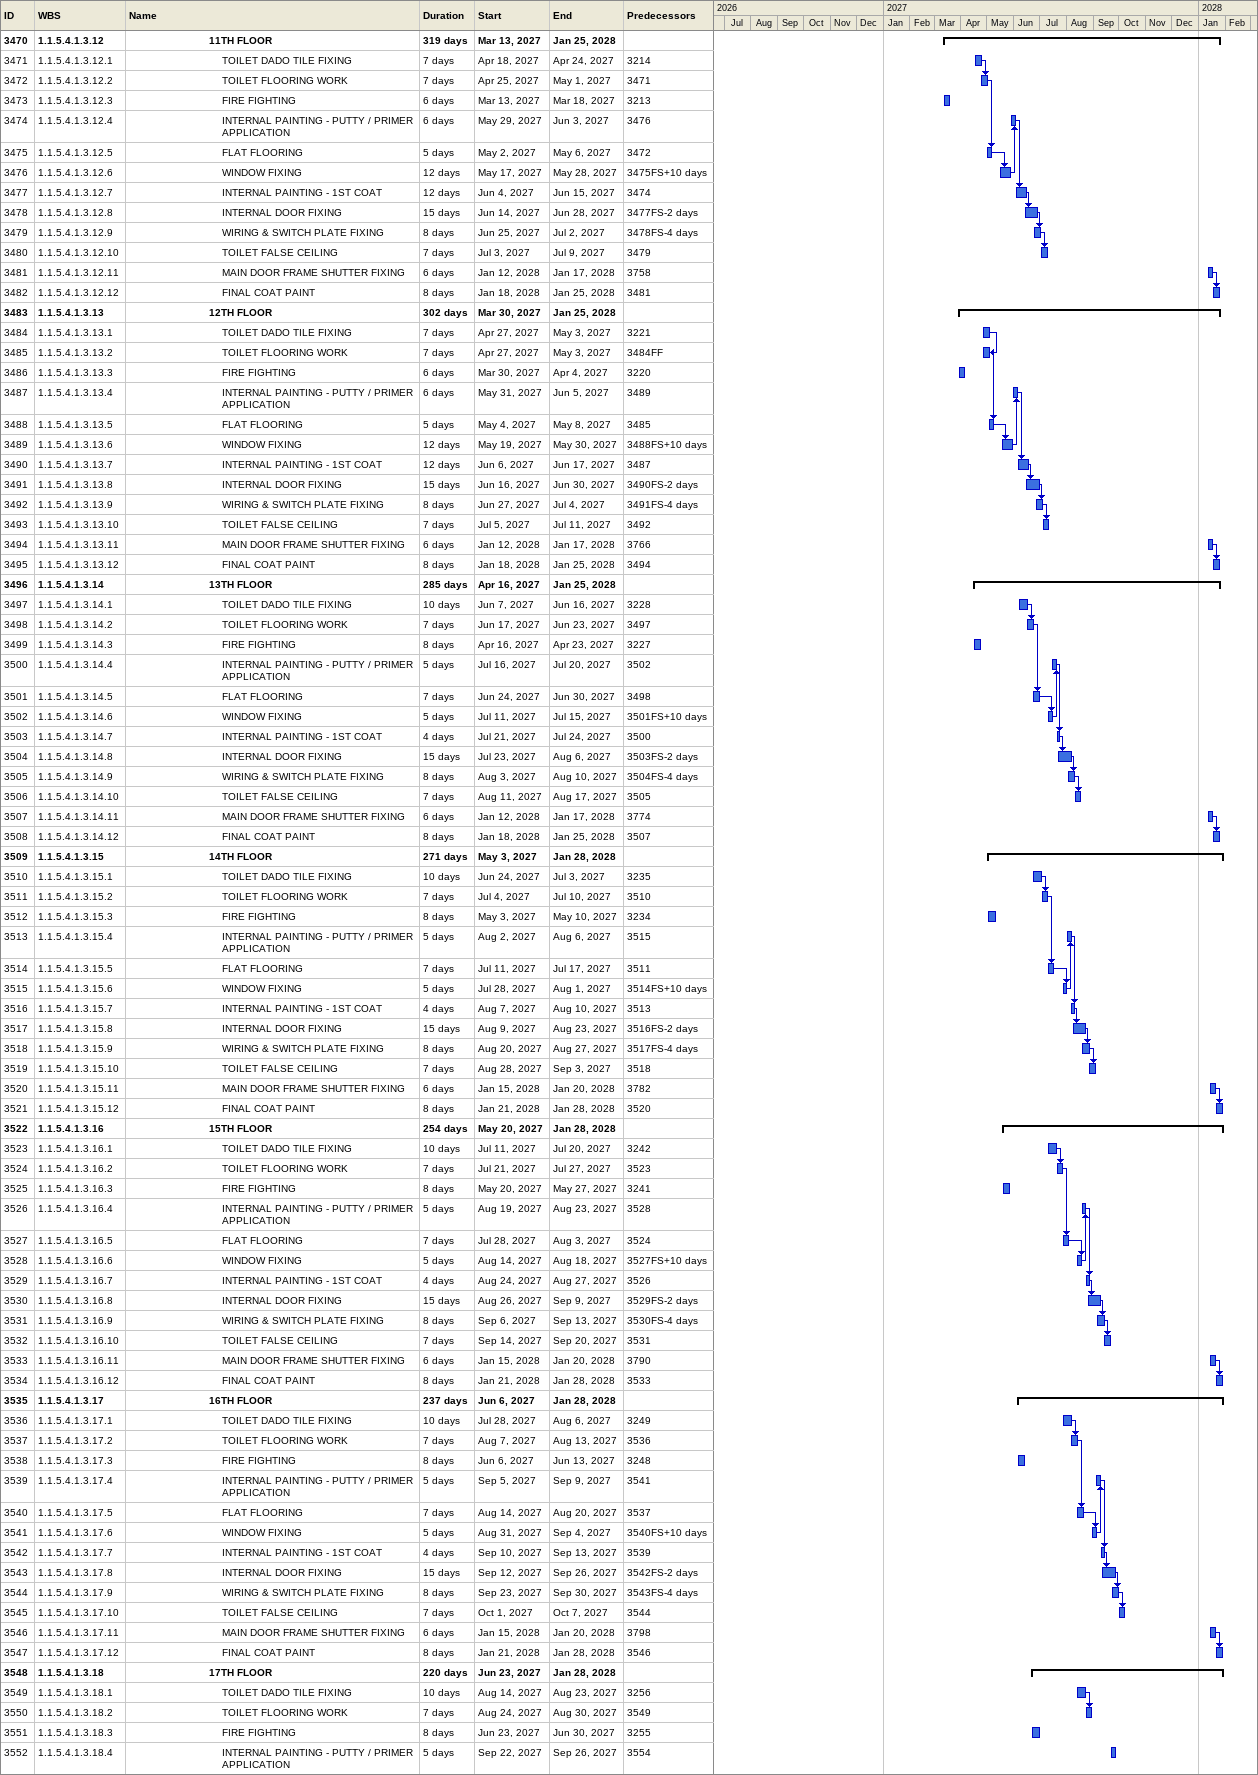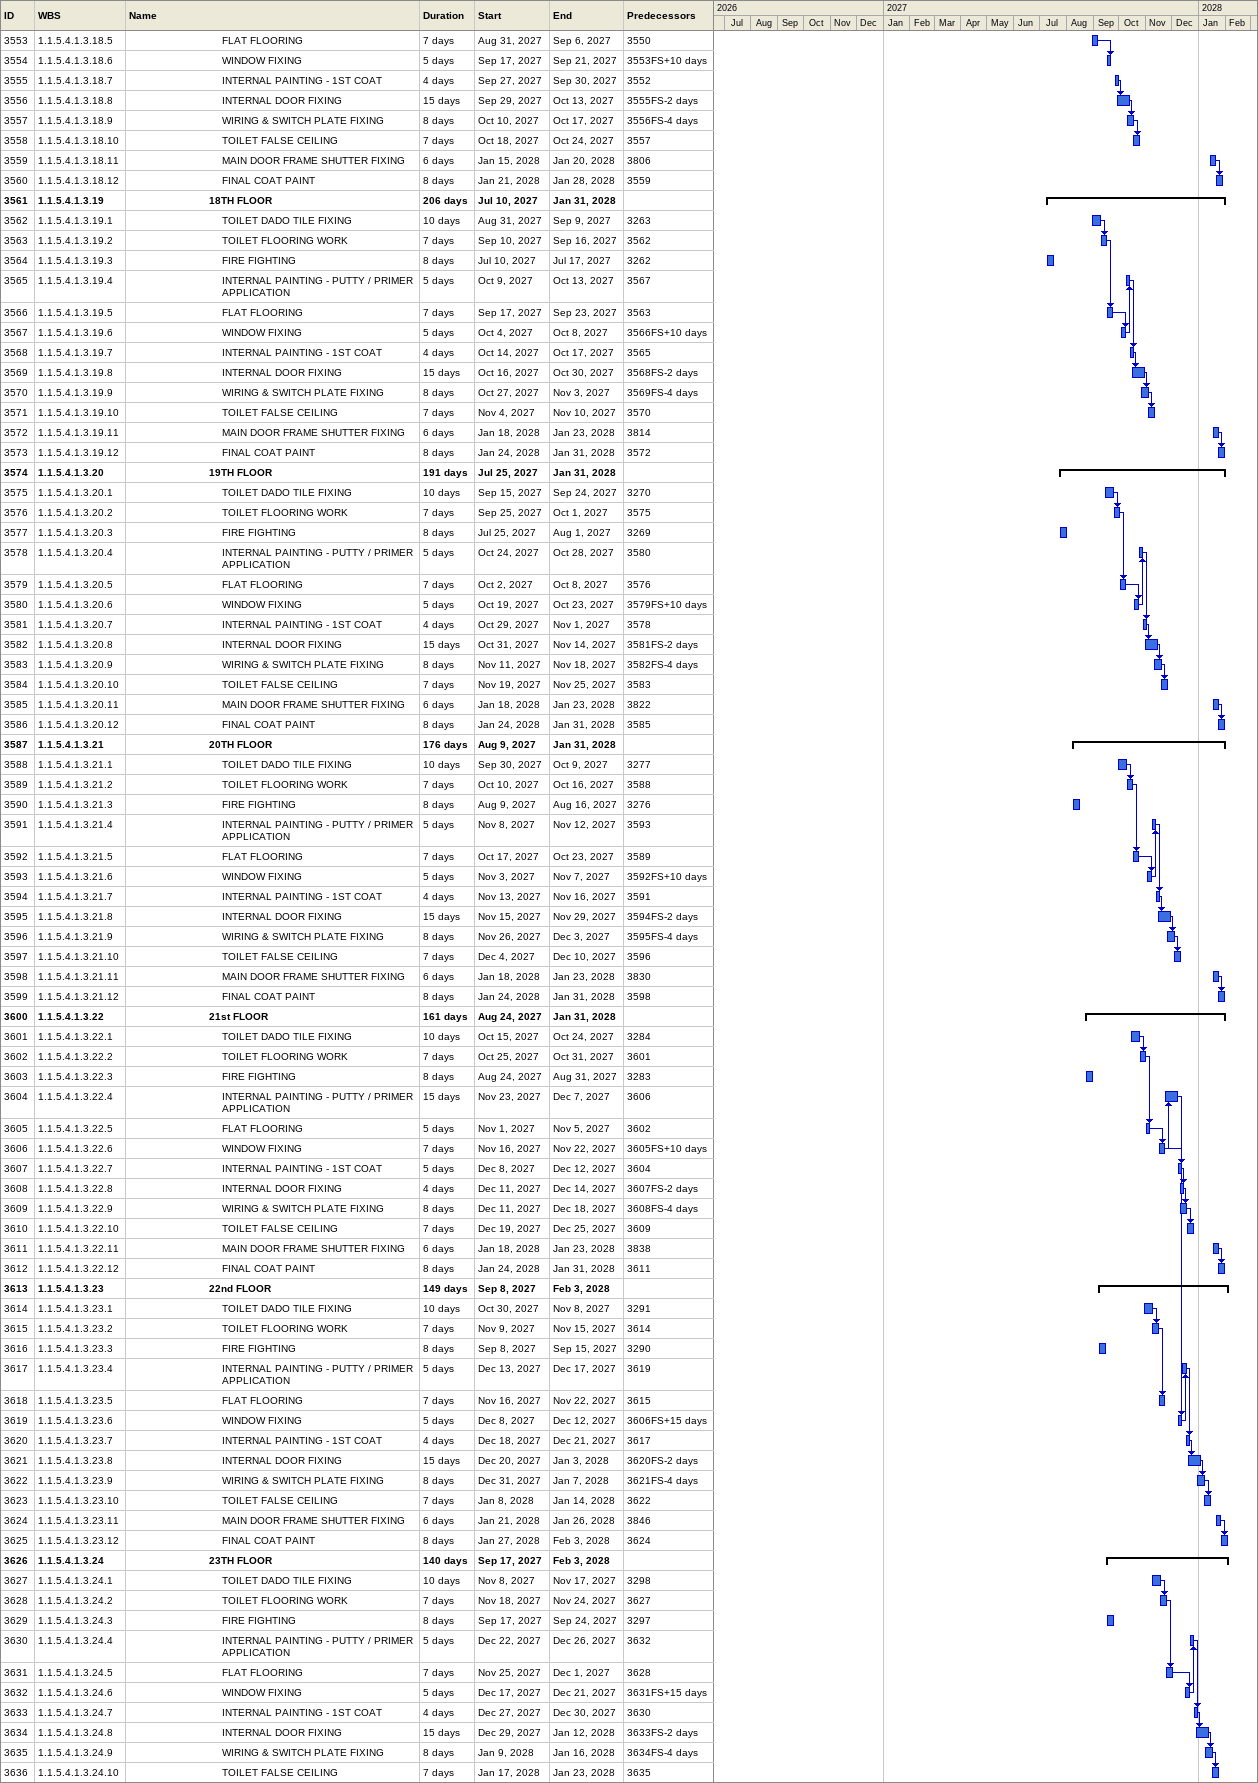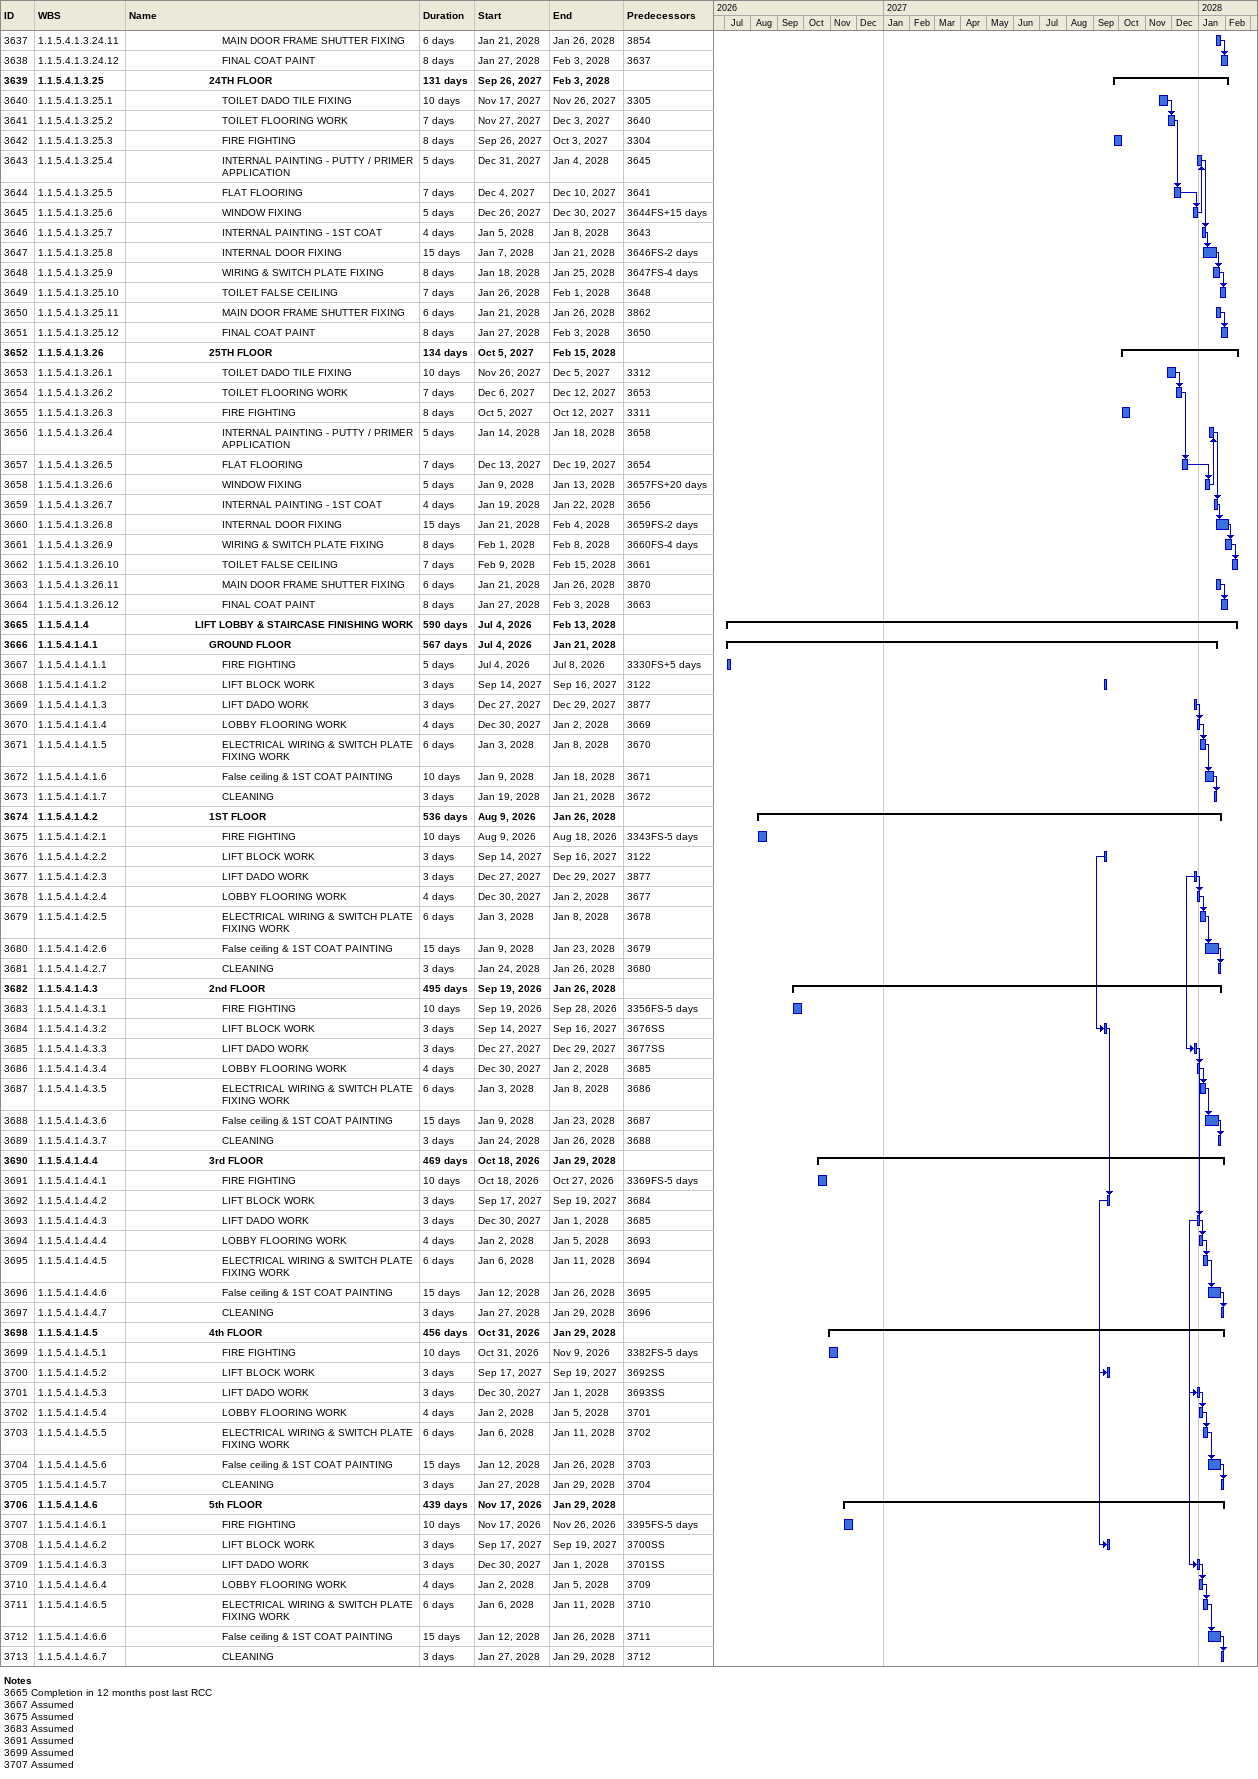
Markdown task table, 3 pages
| ID | WBS | Task | Duration | Start | Finish | Predecessors |
|---|---|---|---|---|---|---|
| 3470 | 1.1.5.4.1.3.12 | **11TH FLOOR** | 319d | 2027-03-13 | 2028-01-25 |  |
| 3471 | 1.1.5.4.1.3.12.1 | TOILET DADO TILE FIXING | 7d | 2027-04-18 | 2027-04-24 | 3214 |
| 3472 | 1.1.5.4.1.3.12.2 | TOILET FLOORING WORK | 7d | 2027-04-25 | 2027-05-01 | 3471 |
| 3473 | 1.1.5.4.1.3.12.3 | FIRE FIGHTING | 6d | 2027-03-13 | 2027-03-18 | 3213 |
| 3474 | 1.1.5.4.1.3.12.4 | INTERNAL PAINTING - PUTTY / PRIMER APPLICATION | 6d | 2027-05-29 | 2027-06-03 | 3476 |
| 3475 | 1.1.5.4.1.3.12.5 | FLAT FLOORING | 5d | 2027-05-02 | 2027-05-06 | 3472 |
| 3476 | 1.1.5.4.1.3.12.6 | WINDOW FIXING | 12d | 2027-05-17 | 2027-05-28 | 3475FS+10d |
| 3477 | 1.1.5.4.1.3.12.7 | INTERNAL PAINTING - 1ST COAT | 12d | 2027-06-04 | 2027-06-15 | 3474 |
| 3478 | 1.1.5.4.1.3.12.8 | INTERNAL DOOR FIXING | 15d | 2027-06-14 | 2027-06-28 | 3477FS-2d |
| 3479 | 1.1.5.4.1.3.12.9 | WIRING & SWITCH PLATE FIXING | 8d | 2027-06-25 | 2027-07-02 | 3478FS-4d |
| 3480 | 1.1.5.4.1.3.12.10 | TOILET FALSE CEILING | 7d | 2027-07-03 | 2027-07-09 | 3479 |
| 3481 | 1.1.5.4.1.3.12.11 | MAIN DOOR FRAME SHUTTER FIXING | 6d | 2028-01-12 | 2028-01-17 | 3758 |
| 3482 | 1.1.5.4.1.3.12.12 | FINAL COAT PAINT | 8d | 2028-01-18 | 2028-01-25 | 3481 |
| 3483 | 1.1.5.4.1.3.13 | **12TH FLOOR** | 302d | 2027-03-30 | 2028-01-25 |  |
| 3484 | 1.1.5.4.1.3.13.1 | TOILET DADO TILE FIXING | 7d | 2027-04-27 | 2027-05-03 | 3221 |
| 3485 | 1.1.5.4.1.3.13.2 | TOILET FLOORING WORK | 7d | 2027-04-27 | 2027-05-03 | 3484FF |
| 3486 | 1.1.5.4.1.3.13.3 | FIRE FIGHTING | 6d | 2027-03-30 | 2027-04-04 | 3220 |
| 3487 | 1.1.5.4.1.3.13.4 | INTERNAL PAINTING - PUTTY / PRIMER APPLICATION | 6d | 2027-05-31 | 2027-06-05 | 3489 |
| 3488 | 1.1.5.4.1.3.13.5 | FLAT FLOORING | 5d | 2027-05-04 | 2027-05-08 | 3485 |
| 3489 | 1.1.5.4.1.3.13.6 | WINDOW FIXING | 12d | 2027-05-19 | 2027-05-30 | 3488FS+10d |
| 3490 | 1.1.5.4.1.3.13.7 | INTERNAL PAINTING - 1ST COAT | 12d | 2027-06-06 | 2027-06-17 | 3487 |
| 3491 | 1.1.5.4.1.3.13.8 | INTERNAL DOOR FIXING | 15d | 2027-06-16 | 2027-06-30 | 3490FS-2d |
| 3492 | 1.1.5.4.1.3.13.9 | WIRING & SWITCH PLATE FIXING | 8d | 2027-06-27 | 2027-07-04 | 3491FS-4d |
| 3493 | 1.1.5.4.1.3.13.10 | TOILET FALSE CEILING | 7d | 2027-07-05 | 2027-07-11 | 3492 |
| 3494 | 1.1.5.4.1.3.13.11 | MAIN DOOR FRAME SHUTTER FIXING | 6d | 2028-01-12 | 2028-01-17 | 3766 |
| 3495 | 1.1.5.4.1.3.13.12 | FINAL COAT PAINT | 8d | 2028-01-18 | 2028-01-25 | 3494 |
| 3496 | 1.1.5.4.1.3.14 | **13TH FLOOR** | 285d | 2027-04-16 | 2028-01-25 |  |
| 3497 | 1.1.5.4.1.3.14.1 | TOILET DADO TILE FIXING | 10d | 2027-06-07 | 2027-06-16 | 3228 |
| 3498 | 1.1.5.4.1.3.14.2 | TOILET FLOORING WORK | 7d | 2027-06-17 | 2027-06-23 | 3497 |
| 3499 | 1.1.5.4.1.3.14.3 | FIRE FIGHTING | 8d | 2027-04-16 | 2027-04-23 | 3227 |
| 3500 | 1.1.5.4.1.3.14.4 | INTERNAL PAINTING - PUTTY / PRIMER APPLICATION | 5d | 2027-07-16 | 2027-07-20 | 3502 |
| 3501 | 1.1.5.4.1.3.14.5 | FLAT FLOORING | 7d | 2027-06-24 | 2027-06-30 | 3498 |
| 3502 | 1.1.5.4.1.3.14.6 | WINDOW FIXING | 5d | 2027-07-11 | 2027-07-15 | 3501FS+10d |
| 3503 | 1.1.5.4.1.3.14.7 | INTERNAL PAINTING - 1ST COAT | 4d | 2027-07-21 | 2027-07-24 | 3500 |
| 3504 | 1.1.5.4.1.3.14.8 | INTERNAL DOOR FIXING | 15d | 2027-07-23 | 2027-08-06 | 3503FS-2d |
| 3505 | 1.1.5.4.1.3.14.9 | WIRING & SWITCH PLATE FIXING | 8d | 2027-08-03 | 2027-08-10 | 3504FS-4d |
| 3506 | 1.1.5.4.1.3.14.10 | TOILET FALSE CEILING | 7d | 2027-08-11 | 2027-08-17 | 3505 |
| 3507 | 1.1.5.4.1.3.14.11 | MAIN DOOR FRAME SHUTTER FIXING | 6d | 2028-01-12 | 2028-01-17 | 3774 |
| 3508 | 1.1.5.4.1.3.14.12 | FINAL COAT PAINT | 8d | 2028-01-18 | 2028-01-25 | 3507 |
| 3509 | 1.1.5.4.1.3.15 | **14TH FLOOR** | 271d | 2027-05-03 | 2028-01-28 |  |
| 3510 | 1.1.5.4.1.3.15.1 | TOILET DADO TILE FIXING | 10d | 2027-06-24 | 2027-07-03 | 3235 |
| 3511 | 1.1.5.4.1.3.15.2 | TOILET FLOORING WORK | 7d | 2027-07-04 | 2027-07-10 | 3510 |
| 3512 | 1.1.5.4.1.3.15.3 | FIRE FIGHTING | 8d | 2027-05-03 | 2027-05-10 | 3234 |
| 3513 | 1.1.5.4.1.3.15.4 | INTERNAL PAINTING - PUTTY / PRIMER APPLICATION | 5d | 2027-08-02 | 2027-08-06 | 3515 |
| 3514 | 1.1.5.4.1.3.15.5 | FLAT FLOORING | 7d | 2027-07-11 | 2027-07-17 | 3511 |
| 3515 | 1.1.5.4.1.3.15.6 | WINDOW FIXING | 5d | 2027-07-28 | 2027-08-01 | 3514FS+10d |
| 3516 | 1.1.5.4.1.3.15.7 | INTERNAL PAINTING - 1ST COAT | 4d | 2027-08-07 | 2027-08-10 | 3513 |
| 3517 | 1.1.5.4.1.3.15.8 | INTERNAL DOOR FIXING | 15d | 2027-08-09 | 2027-08-23 | 3516FS-2d |
| 3518 | 1.1.5.4.1.3.15.9 | WIRING & SWITCH PLATE FIXING | 8d | 2027-08-20 | 2027-08-27 | 3517FS-4d |
| 3519 | 1.1.5.4.1.3.15.10 | TOILET FALSE CEILING | 7d | 2027-08-28 | 2027-09-03 | 3518 |
| 3520 | 1.1.5.4.1.3.15.11 | MAIN DOOR FRAME SHUTTER FIXING | 6d | 2028-01-15 | 2028-01-20 | 3782 |
| 3521 | 1.1.5.4.1.3.15.12 | FINAL COAT PAINT | 8d | 2028-01-21 | 2028-01-28 | 3520 |
| 3522 | 1.1.5.4.1.3.16 | **15TH FLOOR** | 254d | 2027-05-20 | 2028-01-28 |  |
| 3523 | 1.1.5.4.1.3.16.1 | TOILET DADO TILE FIXING | 10d | 2027-07-11 | 2027-07-20 | 3242 |
| 3524 | 1.1.5.4.1.3.16.2 | TOILET FLOORING WORK | 7d | 2027-07-21 | 2027-07-27 | 3523 |
| 3525 | 1.1.5.4.1.3.16.3 | FIRE FIGHTING | 8d | 2027-05-20 | 2027-05-27 | 3241 |
| 3526 | 1.1.5.4.1.3.16.4 | INTERNAL PAINTING - PUTTY / PRIMER APPLICATION | 5d | 2027-08-19 | 2027-08-23 | 3528 |
| 3527 | 1.1.5.4.1.3.16.5 | FLAT FLOORING | 7d | 2027-07-28 | 2027-08-03 | 3524 |
| 3528 | 1.1.5.4.1.3.16.6 | WINDOW FIXING | 5d | 2027-08-14 | 2027-08-18 | 3527FS+10d |
| 3529 | 1.1.5.4.1.3.16.7 | INTERNAL PAINTING - 1ST COAT | 4d | 2027-08-24 | 2027-08-27 | 3526 |
| 3530 | 1.1.5.4.1.3.16.8 | INTERNAL DOOR FIXING | 15d | 2027-08-26 | 2027-09-09 | 3529FS-2d |
| 3531 | 1.1.5.4.1.3.16.9 | WIRING & SWITCH PLATE FIXING | 8d | 2027-09-06 | 2027-09-13 | 3530FS-4d |
| 3532 | 1.1.5.4.1.3.16.10 | TOILET FALSE CEILING | 7d | 2027-09-14 | 2027-09-20 | 3531 |
| 3533 | 1.1.5.4.1.3.16.11 | MAIN DOOR FRAME SHUTTER FIXING | 6d | 2028-01-15 | 2028-01-20 | 3790 |
| 3534 | 1.1.5.4.1.3.16.12 | FINAL COAT PAINT | 8d | 2028-01-21 | 2028-01-28 | 3533 |
| 3535 | 1.1.5.4.1.3.17 | **16TH FLOOR** | 237d | 2027-06-06 | 2028-01-28 |  |
| 3536 | 1.1.5.4.1.3.17.1 | TOILET DADO TILE FIXING | 10d | 2027-07-28 | 2027-08-06 | 3249 |
| 3537 | 1.1.5.4.1.3.17.2 | TOILET FLOORING WORK | 7d | 2027-08-07 | 2027-08-13 | 3536 |
| 3538 | 1.1.5.4.1.3.17.3 | FIRE FIGHTING | 8d | 2027-06-06 | 2027-06-13 | 3248 |
| 3539 | 1.1.5.4.1.3.17.4 | INTERNAL PAINTING - PUTTY / PRIMER APPLICATION | 5d | 2027-09-05 | 2027-09-09 | 3541 |
| 3540 | 1.1.5.4.1.3.17.5 | FLAT FLOORING | 7d | 2027-08-14 | 2027-08-20 | 3537 |
| 3541 | 1.1.5.4.1.3.17.6 | WINDOW FIXING | 5d | 2027-08-31 | 2027-09-04 | 3540FS+10d |
| 3542 | 1.1.5.4.1.3.17.7 | INTERNAL PAINTING - 1ST COAT | 4d | 2027-09-10 | 2027-09-13 | 3539 |
| 3543 | 1.1.5.4.1.3.17.8 | INTERNAL DOOR FIXING | 15d | 2027-09-12 | 2027-09-26 | 3542FS-2d |
| 3544 | 1.1.5.4.1.3.17.9 | WIRING & SWITCH PLATE FIXING | 8d | 2027-09-23 | 2027-09-30 | 3543FS-4d |
| 3545 | 1.1.5.4.1.3.17.10 | TOILET FALSE CEILING | 7d | 2027-10-01 | 2027-10-07 | 3544 |
| 3546 | 1.1.5.4.1.3.17.11 | MAIN DOOR FRAME SHUTTER FIXING | 6d | 2028-01-15 | 2028-01-20 | 3798 |
| 3547 | 1.1.5.4.1.3.17.12 | FINAL COAT PAINT | 8d | 2028-01-21 | 2028-01-28 | 3546 |
| 3548 | 1.1.5.4.1.3.18 | **17TH FLOOR** | 220d | 2027-06-23 | 2028-01-28 |  |
| 3549 | 1.1.5.4.1.3.18.1 | TOILET DADO TILE FIXING | 10d | 2027-08-14 | 2027-08-23 | 3256 |
| 3550 | 1.1.5.4.1.3.18.2 | TOILET FLOORING WORK | 7d | 2027-08-24 | 2027-08-30 | 3549 |
| 3551 | 1.1.5.4.1.3.18.3 | FIRE FIGHTING | 8d | 2027-06-23 | 2027-06-30 | 3255 |
| 3552 | 1.1.5.4.1.3.18.4 | INTERNAL PAINTING - PUTTY / PRIMER APPLICATION | 5d | 2027-09-22 | 2027-09-26 | 3554 |
| 3553 | 1.1.5.4.1.3.18.5 | FLAT FLOORING | 7d | 2027-08-31 | 2027-09-06 | 3550 |
| 3554 | 1.1.5.4.1.3.18.6 | WINDOW FIXING | 5d | 2027-09-17 | 2027-09-21 | 3553FS+10d |
| 3555 | 1.1.5.4.1.3.18.7 | INTERNAL PAINTING - 1ST COAT | 4d | 2027-09-27 | 2027-09-30 | 3552 |
| 3556 | 1.1.5.4.1.3.18.8 | INTERNAL DOOR FIXING | 15d | 2027-09-29 | 2027-10-13 | 3555FS-2d |
| 3557 | 1.1.5.4.1.3.18.9 | WIRING & SWITCH PLATE FIXING | 8d | 2027-10-10 | 2027-10-17 | 3556FS-4d |
| 3558 | 1.1.5.4.1.3.18.10 | TOILET FALSE CEILING | 7d | 2027-10-18 | 2027-10-24 | 3557 |
| 3559 | 1.1.5.4.1.3.18.11 | MAIN DOOR FRAME SHUTTER FIXING | 6d | 2028-01-15 | 2028-01-20 | 3806 |
| 3560 | 1.1.5.4.1.3.18.12 | FINAL COAT PAINT | 8d | 2028-01-21 | 2028-01-28 | 3559 |
| 3561 | 1.1.5.4.1.3.19 | **18TH FLOOR** | 206d | 2027-07-10 | 2028-01-31 |  |
| 3562 | 1.1.5.4.1.3.19.1 | TOILET DADO TILE FIXING | 10d | 2027-08-31 | 2027-09-09 | 3263 |
| 3563 | 1.1.5.4.1.3.19.2 | TOILET FLOORING WORK | 7d | 2027-09-10 | 2027-09-16 | 3562 |
| 3564 | 1.1.5.4.1.3.19.3 | FIRE FIGHTING | 8d | 2027-07-10 | 2027-07-17 | 3262 |
| 3565 | 1.1.5.4.1.3.19.4 | INTERNAL PAINTING - PUTTY / PRIMER APPLICATION | 5d | 2027-10-09 | 2027-10-13 | 3567 |
| 3566 | 1.1.5.4.1.3.19.5 | FLAT FLOORING | 7d | 2027-09-17 | 2027-09-23 | 3563 |
| 3567 | 1.1.5.4.1.3.19.6 | WINDOW FIXING | 5d | 2027-10-04 | 2027-10-08 | 3566FS+10d |
| 3568 | 1.1.5.4.1.3.19.7 | INTERNAL PAINTING - 1ST COAT | 4d | 2027-10-14 | 2027-10-17 | 3565 |
| 3569 | 1.1.5.4.1.3.19.8 | INTERNAL DOOR FIXING | 15d | 2027-10-16 | 2027-10-30 | 3568FS-2d |
| 3570 | 1.1.5.4.1.3.19.9 | WIRING & SWITCH PLATE FIXING | 8d | 2027-10-27 | 2027-11-03 | 3569FS-4d |
| 3571 | 1.1.5.4.1.3.19.10 | TOILET FALSE CEILING | 7d | 2027-11-04 | 2027-11-10 | 3570 |
| 3572 | 1.1.5.4.1.3.19.11 | MAIN DOOR FRAME SHUTTER FIXING | 6d | 2028-01-18 | 2028-01-23 | 3814 |
| 3573 | 1.1.5.4.1.3.19.12 | FINAL COAT PAINT | 8d | 2028-01-24 | 2028-01-31 | 3572 |
| 3574 | 1.1.5.4.1.3.20 | **19TH FLOOR** | 191d | 2027-07-25 | 2028-01-31 |  |
| 3575 | 1.1.5.4.1.3.20.1 | TOILET DADO TILE FIXING | 10d | 2027-09-15 | 2027-09-24 | 3270 |
| 3576 | 1.1.5.4.1.3.20.2 | TOILET FLOORING WORK | 7d | 2027-09-25 | 2027-10-01 | 3575 |
| 3577 | 1.1.5.4.1.3.20.3 | FIRE FIGHTING | 8d | 2027-07-25 | 2027-08-01 | 3269 |
| 3578 | 1.1.5.4.1.3.20.4 | INTERNAL PAINTING - PUTTY / PRIMER APPLICATION | 5d | 2027-10-24 | 2027-10-28 | 3580 |
| 3579 | 1.1.5.4.1.3.20.5 | FLAT FLOORING | 7d | 2027-10-02 | 2027-10-08 | 3576 |
| 3580 | 1.1.5.4.1.3.20.6 | WINDOW FIXING | 5d | 2027-10-19 | 2027-10-23 | 3579FS+10d |
| 3581 | 1.1.5.4.1.3.20.7 | INTERNAL PAINTING - 1ST COAT | 4d | 2027-10-29 | 2027-11-01 | 3578 |
| 3582 | 1.1.5.4.1.3.20.8 | INTERNAL DOOR FIXING | 15d | 2027-10-31 | 2027-11-14 | 3581FS-2d |
| 3583 | 1.1.5.4.1.3.20.9 | WIRING & SWITCH PLATE FIXING | 8d | 2027-11-11 | 2027-11-18 | 3582FS-4d |
| 3584 | 1.1.5.4.1.3.20.10 | TOILET FALSE CEILING | 7d | 2027-11-19 | 2027-11-25 | 3583 |
| 3585 | 1.1.5.4.1.3.20.11 | MAIN DOOR FRAME SHUTTER FIXING | 6d | 2028-01-18 | 2028-01-23 | 3822 |
| 3586 | 1.1.5.4.1.3.20.12 | FINAL COAT PAINT | 8d | 2028-01-24 | 2028-01-31 | 3585 |
| 3587 | 1.1.5.4.1.3.21 | **20TH FLOOR** | 176d | 2027-08-09 | 2028-01-31 |  |
| 3588 | 1.1.5.4.1.3.21.1 | TOILET DADO TILE FIXING | 10d | 2027-09-30 | 2027-10-09 | 3277 |
| 3589 | 1.1.5.4.1.3.21.2 | TOILET FLOORING WORK | 7d | 2027-10-10 | 2027-10-16 | 3588 |
| 3590 | 1.1.5.4.1.3.21.3 | FIRE FIGHTING | 8d | 2027-08-09 | 2027-08-16 | 3276 |
| 3591 | 1.1.5.4.1.3.21.4 | INTERNAL PAINTING - PUTTY / PRIMER APPLICATION | 5d | 2027-11-08 | 2027-11-12 | 3593 |
| 3592 | 1.1.5.4.1.3.21.5 | FLAT FLOORING | 7d | 2027-10-17 | 2027-10-23 | 3589 |
| 3593 | 1.1.5.4.1.3.21.6 | WINDOW FIXING | 5d | 2027-11-03 | 2027-11-07 | 3592FS+10d |
| 3594 | 1.1.5.4.1.3.21.7 | INTERNAL PAINTING - 1ST COAT | 4d | 2027-11-13 | 2027-11-16 | 3591 |
| 3595 | 1.1.5.4.1.3.21.8 | INTERNAL DOOR FIXING | 15d | 2027-11-15 | 2027-11-29 | 3594FS-2d |
| 3596 | 1.1.5.4.1.3.21.9 | WIRING & SWITCH PLATE FIXING | 8d | 2027-11-26 | 2027-12-03 | 3595FS-4d |
| 3597 | 1.1.5.4.1.3.21.10 | TOILET FALSE CEILING | 7d | 2027-12-04 | 2027-12-10 | 3596 |
| 3598 | 1.1.5.4.1.3.21.11 | MAIN DOOR FRAME SHUTTER FIXING | 6d | 2028-01-18 | 2028-01-23 | 3830 |
| 3599 | 1.1.5.4.1.3.21.12 | FINAL COAT PAINT | 8d | 2028-01-24 | 2028-01-31 | 3598 |
| 3600 | 1.1.5.4.1.3.22 | **21st FLOOR** | 161d | 2027-08-24 | 2028-01-31 |  |
| 3601 | 1.1.5.4.1.3.22.1 | TOILET DADO TILE FIXING | 10d | 2027-10-15 | 2027-10-24 | 3284 |
| 3602 | 1.1.5.4.1.3.22.2 | TOILET FLOORING WORK | 7d | 2027-10-25 | 2027-10-31 | 3601 |
| 3603 | 1.1.5.4.1.3.22.3 | FIRE FIGHTING | 8d | 2027-08-24 | 2027-08-31 | 3283 |
| 3604 | 1.1.5.4.1.3.22.4 | INTERNAL PAINTING - PUTTY / PRIMER APPLICATION | 15d | 2027-11-23 | 2027-12-07 | 3606 |
| 3605 | 1.1.5.4.1.3.22.5 | FLAT FLOORING | 5d | 2027-11-01 | 2027-11-05 | 3602 |
| 3606 | 1.1.5.4.1.3.22.6 | WINDOW FIXING | 7d | 2027-11-16 | 2027-11-22 | 3605FS+10d |
| 3607 | 1.1.5.4.1.3.22.7 | INTERNAL PAINTING - 1ST COAT | 5d | 2027-12-08 | 2027-12-12 | 3604 |
| 3608 | 1.1.5.4.1.3.22.8 | INTERNAL DOOR FIXING | 4d | 2027-12-11 | 2027-12-14 | 3607FS-2d |
| 3609 | 1.1.5.4.1.3.22.9 | WIRING & SWITCH PLATE FIXING | 8d | 2027-12-11 | 2027-12-18 | 3608FS-4d |
| 3610 | 1.1.5.4.1.3.22.10 | TOILET FALSE CEILING | 7d | 2027-12-19 | 2027-12-25 | 3609 |
| 3611 | 1.1.5.4.1.3.22.11 | MAIN DOOR FRAME SHUTTER FIXING | 6d | 2028-01-18 | 2028-01-23 | 3838 |
| 3612 | 1.1.5.4.1.3.22.12 | FINAL COAT PAINT | 8d | 2028-01-24 | 2028-01-31 | 3611 |
| 3613 | 1.1.5.4.1.3.23 | **22nd FLOOR** | 149d | 2027-09-08 | 2028-02-03 |  |
| 3614 | 1.1.5.4.1.3.23.1 | TOILET DADO TILE FIXING | 10d | 2027-10-30 | 2027-11-08 | 3291 |
| 3615 | 1.1.5.4.1.3.23.2 | TOILET FLOORING WORK | 7d | 2027-11-09 | 2027-11-15 | 3614 |
| 3616 | 1.1.5.4.1.3.23.3 | FIRE FIGHTING | 8d | 2027-09-08 | 2027-09-15 | 3290 |
| 3617 | 1.1.5.4.1.3.23.4 | INTERNAL PAINTING - PUTTY / PRIMER APPLICATION | 5d | 2027-12-13 | 2027-12-17 | 3619 |
| 3618 | 1.1.5.4.1.3.23.5 | FLAT FLOORING | 7d | 2027-11-16 | 2027-11-22 | 3615 |
| 3619 | 1.1.5.4.1.3.23.6 | WINDOW FIXING | 5d | 2027-12-08 | 2027-12-12 | 3606FS+15d |
| 3620 | 1.1.5.4.1.3.23.7 | INTERNAL PAINTING - 1ST COAT | 4d | 2027-12-18 | 2027-12-21 | 3617 |
| 3621 | 1.1.5.4.1.3.23.8 | INTERNAL DOOR FIXING | 15d | 2027-12-20 | 2028-01-03 | 3620FS-2d |
| 3622 | 1.1.5.4.1.3.23.9 | WIRING & SWITCH PLATE FIXING | 8d | 2027-12-31 | 2028-01-07 | 3621FS-4d |
| 3623 | 1.1.5.4.1.3.23.10 | TOILET FALSE CEILING | 7d | 2028-01-08 | 2028-01-14 | 3622 |
| 3624 | 1.1.5.4.1.3.23.11 | MAIN DOOR FRAME SHUTTER FIXING | 6d | 2028-01-21 | 2028-01-26 | 3846 |
| 3625 | 1.1.5.4.1.3.23.12 | FINAL COAT PAINT | 8d | 2028-01-27 | 2028-02-03 | 3624 |
| 3626 | 1.1.5.4.1.3.24 | **23TH FLOOR** | 140d | 2027-09-17 | 2028-02-03 |  |
| 3627 | 1.1.5.4.1.3.24.1 | TOILET DADO TILE FIXING | 10d | 2027-11-08 | 2027-11-17 | 3298 |
| 3628 | 1.1.5.4.1.3.24.2 | TOILET FLOORING WORK | 7d | 2027-11-18 | 2027-11-24 | 3627 |
| 3629 | 1.1.5.4.1.3.24.3 | FIRE FIGHTING | 8d | 2027-09-17 | 2027-09-24 | 3297 |
| 3630 | 1.1.5.4.1.3.24.4 | INTERNAL PAINTING - PUTTY / PRIMER APPLICATION | 5d | 2027-12-22 | 2027-12-26 | 3632 |
| 3631 | 1.1.5.4.1.3.24.5 | FLAT FLOORING | 7d | 2027-11-25 | 2027-12-01 | 3628 |
| 3632 | 1.1.5.4.1.3.24.6 | WINDOW FIXING | 5d | 2027-12-17 | 2027-12-21 | 3631FS+15d |
| 3633 | 1.1.5.4.1.3.24.7 | INTERNAL PAINTING - 1ST COAT | 4d | 2027-12-27 | 2027-12-30 | 3630 |
| 3634 | 1.1.5.4.1.3.24.8 | INTERNAL DOOR FIXING | 15d | 2027-12-29 | 2028-01-12 | 3633FS-2d |
| 3635 | 1.1.5.4.1.3.24.9 | WIRING & SWITCH PLATE FIXING | 8d | 2028-01-09 | 2028-01-16 | 3634FS-4d |
| 3636 | 1.1.5.4.1.3.24.10 | TOILET FALSE CEILING | 7d | 2028-01-17 | 2028-01-23 | 3635 |
| 3637 | 1.1.5.4.1.3.24.11 | MAIN DOOR FRAME SHUTTER FIXING | 6d | 2028-01-21 | 2028-01-26 | 3854 |
| 3638 | 1.1.5.4.1.3.24.12 | FINAL COAT PAINT | 8d | 2028-01-27 | 2028-02-03 | 3637 |
| 3639 | 1.1.5.4.1.3.25 | **24TH FLOOR** | 131d | 2027-09-26 | 2028-02-03 |  |
| 3640 | 1.1.5.4.1.3.25.1 | TOILET DADO TILE FIXING | 10d | 2027-11-17 | 2027-11-26 | 3305 |
| 3641 | 1.1.5.4.1.3.25.2 | TOILET FLOORING WORK | 7d | 2027-11-27 | 2027-12-03 | 3640 |
| 3642 | 1.1.5.4.1.3.25.3 | FIRE FIGHTING | 8d | 2027-09-26 | 2027-10-03 | 3304 |
| 3643 | 1.1.5.4.1.3.25.4 | INTERNAL PAINTING - PUTTY / PRIMER APPLICATION | 5d | 2027-12-31 | 2028-01-04 | 3645 |
| 3644 | 1.1.5.4.1.3.25.5 | FLAT FLOORING | 7d | 2027-12-04 | 2027-12-10 | 3641 |
| 3645 | 1.1.5.4.1.3.25.6 | WINDOW FIXING | 5d | 2027-12-26 | 2027-12-30 | 3644FS+15d |
| 3646 | 1.1.5.4.1.3.25.7 | INTERNAL PAINTING - 1ST COAT | 4d | 2028-01-05 | 2028-01-08 | 3643 |
| 3647 | 1.1.5.4.1.3.25.8 | INTERNAL DOOR FIXING | 15d | 2028-01-07 | 2028-01-21 | 3646FS-2d |
| 3648 | 1.1.5.4.1.3.25.9 | WIRING & SWITCH PLATE FIXING | 8d | 2028-01-18 | 2028-01-25 | 3647FS-4d |
| 3649 | 1.1.5.4.1.3.25.10 | TOILET FALSE CEILING | 7d | 2028-01-26 | 2028-02-01 | 3648 |
| 3650 | 1.1.5.4.1.3.25.11 | MAIN DOOR FRAME SHUTTER FIXING | 6d | 2028-01-21 | 2028-01-26 | 3862 |
| 3651 | 1.1.5.4.1.3.25.12 | FINAL COAT PAINT | 8d | 2028-01-27 | 2028-02-03 | 3650 |
| 3652 | 1.1.5.4.1.3.26 | **25TH FLOOR** | 134d | 2027-10-05 | 2028-02-15 |  |
| 3653 | 1.1.5.4.1.3.26.1 | TOILET DADO TILE FIXING | 10d | 2027-11-26 | 2027-12-05 | 3312 |
| 3654 | 1.1.5.4.1.3.26.2 | TOILET FLOORING WORK | 7d | 2027-12-06 | 2027-12-12 | 3653 |
| 3655 | 1.1.5.4.1.3.26.3 | FIRE FIGHTING | 8d | 2027-10-05 | 2027-10-12 | 3311 |
| 3656 | 1.1.5.4.1.3.26.4 | INTERNAL PAINTING - PUTTY / PRIMER APPLICATION | 5d | 2028-01-14 | 2028-01-18 | 3658 |
| 3657 | 1.1.5.4.1.3.26.5 | FLAT FLOORING | 7d | 2027-12-13 | 2027-12-19 | 3654 |
| 3658 | 1.1.5.4.1.3.26.6 | WINDOW FIXING | 5d | 2028-01-09 | 2028-01-13 | 3657FS+20d |
| 3659 | 1.1.5.4.1.3.26.7 | INTERNAL PAINTING - 1ST COAT | 4d | 2028-01-19 | 2028-01-22 | 3656 |
| 3660 | 1.1.5.4.1.3.26.8 | INTERNAL DOOR FIXING | 15d | 2028-01-21 | 2028-02-04 | 3659FS-2d |
| 3661 | 1.1.5.4.1.3.26.9 | WIRING & SWITCH PLATE FIXING | 8d | 2028-02-01 | 2028-02-08 | 3660FS-4d |
| 3662 | 1.1.5.4.1.3.26.10 | TOILET FALSE CEILING | 7d | 2028-02-09 | 2028-02-15 | 3661 |
| 3663 | 1.1.5.4.1.3.26.11 | MAIN DOOR FRAME SHUTTER FIXING | 6d | 2028-01-21 | 2028-01-26 | 3870 |
| 3664 | 1.1.5.4.1.3.26.12 | FINAL COAT PAINT | 8d | 2028-01-27 | 2028-02-03 | 3663 |
| 3665 | 1.1.5.4.1.4 | **LIFT LOBBY & STAIRCASE FINISHING WORK** | 590d | 2026-07-04 | 2028-02-13 |  |
| 3666 | 1.1.5.4.1.4.1 | **GROUND FLOOR** | 567d | 2026-07-04 | 2028-01-21 |  |
| 3667 | 1.1.5.4.1.4.1.1 | FIRE FIGHTING | 5d | 2026-07-04 | 2026-07-08 | 3330FS+5d |
| 3668 | 1.1.5.4.1.4.1.2 | LIFT BLOCK WORK | 3d | 2027-09-14 | 2027-09-16 | 3122 |
| 3669 | 1.1.5.4.1.4.1.3 | LIFT DADO WORK | 3d | 2027-12-27 | 2027-12-29 | 3877 |
| 3670 | 1.1.5.4.1.4.1.4 | LOBBY FLOORING WORK | 4d | 2027-12-30 | 2028-01-02 | 3669 |
| 3671 | 1.1.5.4.1.4.1.5 | ELECTRICAL WIRING & SWITCH PLATE FIXING WORK | 6d | 2028-01-03 | 2028-01-08 | 3670 |
| 3672 | 1.1.5.4.1.4.1.6 | False ceiling & 1ST COAT PAINTING | 10d | 2028-01-09 | 2028-01-18 | 3671 |
| 3673 | 1.1.5.4.1.4.1.7 | CLEANING | 3d | 2028-01-19 | 2028-01-21 | 3672 |
| 3674 | 1.1.5.4.1.4.2 | **1ST FLOOR** | 536d | 2026-08-09 | 2028-01-26 |  |
| 3675 | 1.1.5.4.1.4.2.1 | FIRE FIGHTING | 10d | 2026-08-09 | 2026-08-18 | 3343FS-5d |
| 3676 | 1.1.5.4.1.4.2.2 | LIFT BLOCK WORK | 3d | 2027-09-14 | 2027-09-16 | 3122 |
| 3677 | 1.1.5.4.1.4.2.3 | LIFT DADO WORK | 3d | 2027-12-27 | 2027-12-29 | 3877 |
| 3678 | 1.1.5.4.1.4.2.4 | LOBBY FLOORING WORK | 4d | 2027-12-30 | 2028-01-02 | 3677 |
| 3679 | 1.1.5.4.1.4.2.5 | ELECTRICAL WIRING & SWITCH PLATE FIXING WORK | 6d | 2028-01-03 | 2028-01-08 | 3678 |
| 3680 | 1.1.5.4.1.4.2.6 | False ceiling & 1ST COAT PAINTING | 15d | 2028-01-09 | 2028-01-23 | 3679 |
| 3681 | 1.1.5.4.1.4.2.7 | CLEANING | 3d | 2028-01-24 | 2028-01-26 | 3680 |
| 3682 | 1.1.5.4.1.4.3 | **2nd FLOOR** | 495d | 2026-09-19 | 2028-01-26 |  |
| 3683 | 1.1.5.4.1.4.3.1 | FIRE FIGHTING | 10d | 2026-09-19 | 2026-09-28 | 3356FS-5d |
| 3684 | 1.1.5.4.1.4.3.2 | LIFT BLOCK WORK | 3d | 2027-09-14 | 2027-09-16 | 3676SS |
| 3685 | 1.1.5.4.1.4.3.3 | LIFT DADO WORK | 3d | 2027-12-27 | 2027-12-29 | 3677SS |
| 3686 | 1.1.5.4.1.4.3.4 | LOBBY FLOORING WORK | 4d | 2027-12-30 | 2028-01-02 | 3685 |
| 3687 | 1.1.5.4.1.4.3.5 | ELECTRICAL WIRING & SWITCH PLATE FIXING WORK | 6d | 2028-01-03 | 2028-01-08 | 3686 |
| 3688 | 1.1.5.4.1.4.3.6 | False ceiling & 1ST COAT PAINTING | 15d | 2028-01-09 | 2028-01-23 | 3687 |
| 3689 | 1.1.5.4.1.4.3.7 | CLEANING | 3d | 2028-01-24 | 2028-01-26 | 3688 |
| 3690 | 1.1.5.4.1.4.4 | **3rd FLOOR** | 469d | 2026-10-18 | 2028-01-29 |  |
| 3691 | 1.1.5.4.1.4.4.1 | FIRE FIGHTING | 10d | 2026-10-18 | 2026-10-27 | 3369FS-5d |
| 3692 | 1.1.5.4.1.4.4.2 | LIFT BLOCK WORK | 3d | 2027-09-17 | 2027-09-19 | 3684 |
| 3693 | 1.1.5.4.1.4.4.3 | LIFT DADO WORK | 3d | 2027-12-30 | 2028-01-01 | 3685 |
| 3694 | 1.1.5.4.1.4.4.4 | LOBBY FLOORING WORK | 4d | 2028-01-02 | 2028-01-05 | 3693 |
| 3695 | 1.1.5.4.1.4.4.5 | ELECTRICAL WIRING & SWITCH PLATE FIXING WORK | 6d | 2028-01-06 | 2028-01-11 | 3694 |
| 3696 | 1.1.5.4.1.4.4.6 | False ceiling & 1ST COAT PAINTING | 15d | 2028-01-12 | 2028-01-26 | 3695 |
| 3697 | 1.1.5.4.1.4.4.7 | CLEANING | 3d | 2028-01-27 | 2028-01-29 | 3696 |
| 3698 | 1.1.5.4.1.4.5 | **4th FLOOR** | 456d | 2026-10-31 | 2028-01-29 |  |
| 3699 | 1.1.5.4.1.4.5.1 | FIRE FIGHTING | 10d | 2026-10-31 | 2026-11-09 | 3382FS-5d |
| 3700 | 1.1.5.4.1.4.5.2 | LIFT BLOCK WORK | 3d | 2027-09-17 | 2027-09-19 | 3692SS |
| 3701 | 1.1.5.4.1.4.5.3 | LIFT DADO WORK | 3d | 2027-12-30 | 2028-01-01 | 3693SS |
| 3702 | 1.1.5.4.1.4.5.4 | LOBBY FLOORING WORK | 4d | 2028-01-02 | 2028-01-05 | 3701 |
| 3703 | 1.1.5.4.1.4.5.5 | ELECTRICAL WIRING & SWITCH PLATE FIXING WORK | 6d | 2028-01-06 | 2028-01-11 | 3702 |
| 3704 | 1.1.5.4.1.4.5.6 | False ceiling & 1ST COAT PAINTING | 15d | 2028-01-12 | 2028-01-26 | 3703 |
| 3705 | 1.1.5.4.1.4.5.7 | CLEANING | 3d | 2028-01-27 | 2028-01-29 | 3704 |
| 3706 | 1.1.5.4.1.4.6 | **5th FLOOR** | 439d | 2026-11-17 | 2028-01-29 |  |
| 3707 | 1.1.5.4.1.4.6.1 | FIRE FIGHTING | 10d | 2026-11-17 | 2026-11-26 | 3395FS-5d |
| 3708 | 1.1.5.4.1.4.6.2 | LIFT BLOCK WORK | 3d | 2027-09-17 | 2027-09-19 | 3700SS |
| 3709 | 1.1.5.4.1.4.6.3 | LIFT DADO WORK | 3d | 2027-12-30 | 2028-01-01 | 3701SS |
| 3710 | 1.1.5.4.1.4.6.4 | LOBBY FLOORING WORK | 4d | 2028-01-02 | 2028-01-05 | 3709 |
| 3711 | 1.1.5.4.1.4.6.5 | ELECTRICAL WIRING & SWITCH PLATE FIXING WORK | 6d | 2028-01-06 | 2028-01-11 | 3710 |
| 3712 | 1.1.5.4.1.4.6.6 | False ceiling & 1ST COAT PAINTING | 15d | 2028-01-12 | 2028-01-26 | 3711 |
| 3713 | 1.1.5.4.1.4.6.7 | CLEANING | 3d | 2028-01-27 | 2028-01-29 | 3712 |

Notes
- 3665: Completion in 12 months post last RCC
- 3667: Assumed
- 3675: Assumed
- 3683: Assumed
- 3691: Assumed
- 3699: Assumed
- 3707: Assumed
